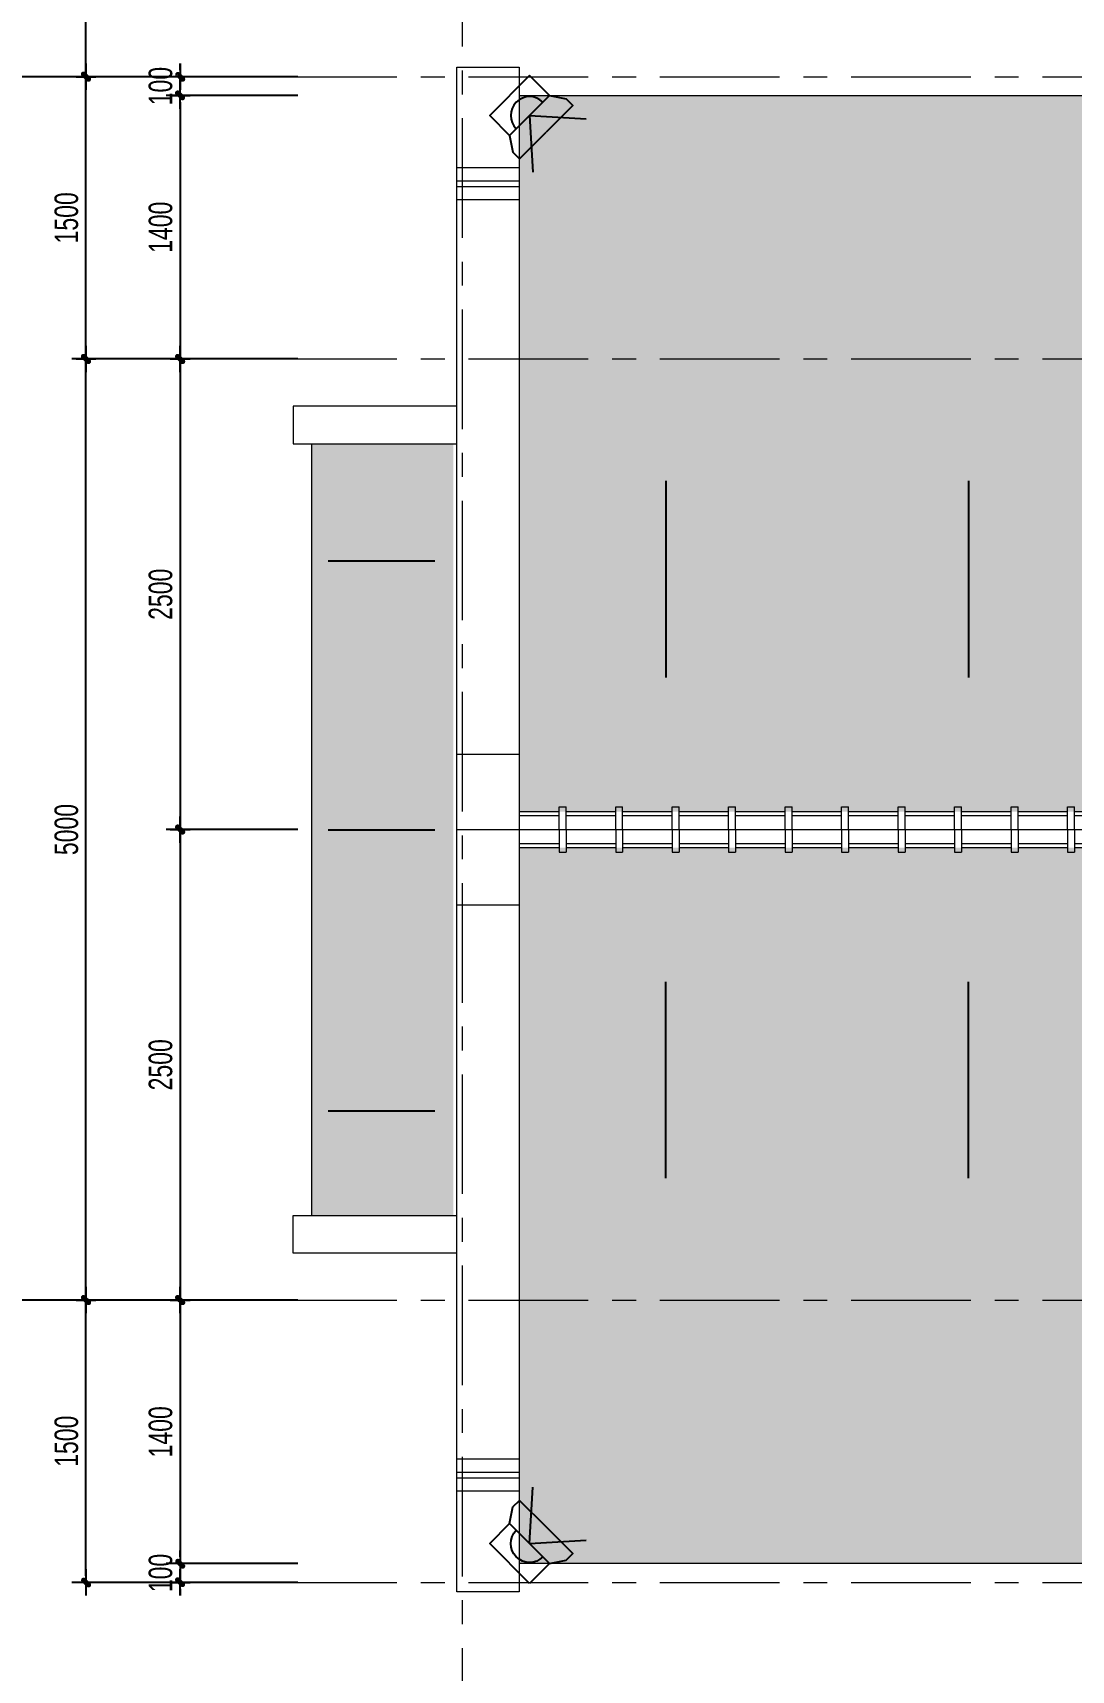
# Model space of a CAD drawing. Header units: inches. Extents: x 88947 to 296847, y 35049 to 161062.
# Drawn here: x 94979 to 100494, y 42238 to 50938 of the extents above; entities that cross this region are included whole.
import ezdxf
from ezdxf.xclip import XClip

# ---------------------------------------------------------------- set-up
doc = ezdxf.new("R2010")
doc.units = ezdxf.units.IN
doc.header["$MEASUREMENT"] = 0
doc.header["$XCLIPFRAME"] = 0
doc.header["$PDMODE"] = 1
doc.linetypes.add('ACAD_ISO03W100', pattern=[30, 12, -18])
doc.linetypes.add('CENTER', pattern=[50.8, 31.75, -6.35, 6.35, -6.35])
for name, color, linetype, lineweight in [('A-Dims', 145, 'Continuous', 25), ('CUA', 42, 'Continuous', 20), ('DIM', 7, 'Continuous', 25), ('DO', 4, 'Continuous', 25), ('HACTH', 8, 'Continuous', 5), ('NETMANH', 192, 'Continuous', 18), ('netthay', 254, 'Continuous', 25), ('THAY', 3, 'Continuous', 18), ('TRUC', 252, 'ACAD_ISO03W100', 13)]:
    doc.layers.add(name, color=color, linetype=linetype, lineweight=lineweight)
doc.styles.add('VNI-HELVE-CONDENSE', font='VNARIAL.TTF', dxfattribs={"width": 0.7})
doc.dimstyles.new('TAS-100', dxfattribs={"dimscale": 50, "dimtxt": 2.5, "dimasz": 0.7, "dimexe": 1.5, "dimexo": 1.5, "dimgap": 0.8, "dimtad": 1, "dimdec": 0, "dimzin": 3, "dimdsep": 46, "dimtxsty": 'VNI-HELVE-CONDENSE', "dimblk": 'TICK', "dimcen": 2.5, "dimclrt": 71, "dimazin": 2, "dimtfac": 0.75, "dimtdec": 0, "dimtix": 1, "dimtmove": 2, "dimatfit": 2, "dimldrblk": 'TICK123', "dimfxl": 1.5, "dimtolj": 1, "dimtzin": 0, "dimarcsym": 0})
doc.dimstyles.new('TL 100', dxfattribs={"dimscale": 100, "dimtxt": 1.25, "dimasz": 0.5, "dimexe": 1, "dimexo": 1, "dimgap": 0.5, "dimtad": 1, "dimdec": 0, "dimzin": 3, "dimdsep": 46, "dimtxsty": 'VNI-HELVE-CONDENSE', "dimblk": 'DOT', "dimcen": 2, "dimclrt": 7, "dimazin": 2, "dimtfac": 0.75, "dimtdec": 0, "dimtix": 1, "dimtmove": 2, "dimatfit": 2, "dimfxl": 1.5, "dimtolj": 1, "dimtzin": 0, "dimarcsym": 0})

# ---------------------------------------------------------------- blocks, each defined once
blk = doc.blocks.new('TICK')
at = {"layer": 'A-Dims', "color": 1}
for p, q in [((-2, 0), (2, 0)), ((0, 1.5), (0, -1.5))]:
    blk.add_line(p, q, dxfattribs=at)
at = {"layer": 'A-Dims', "color": 1, "const_width": 0.788}
blk.add_lwpolyline([(-0.33, -0.35), (0.38, 0.38)], dxfattribs=at)
at = {"layer": 'A-Dims', "color": 1, "const_width": 0.394}
for points in [[(0.24, 0.52, -0.414214), (0.52, 0.52, -1)], [(0.52, 0.52, -0.414214), (0.52, 0.24, -1)], [(-0.47, -0.21, 0.414214), (-0.47, -0.49, 1)], [(-0.47, -0.49, 0.414214), (-0.19, -0.49, 1)]]:
    blk.add_lwpolyline(points, format="xyb", dxfattribs=at)
blk = doc.blocks.new('*D3306')
at = {"layer": 'Defpoints', "color": 0}
for p in [(95261.3, 44204.7), (96461.3, 44204.7), (96461.3, 42704.7)]:
    blk.add_point(p, dxfattribs=at)
at = {"layer": 'DIM', "color": 0, "lineweight": -2}
for p, q in [((96386.3, 44204.7), (95186.3, 44204.7)), ((95261.3, 42739.7), (95261.3, 44169.7)), ((96386.3, 42704.7), (95186.3, 42704.7))]:
    blk.add_line(p, q, dxfattribs=at)
at = {"layer": 'DIM', "color": 0, "lineweight": -2, "xscale": 35, "yscale": 35, "zscale": 35}
for p, rotation in [((95261.3, 44204.7), 90), ((95261.3, 42704.7), 270)]:
    blk.add_blockref('TICK', p, dxfattribs=dict(at, rotation=rotation))
at = {"layer": 'DIM', "color": 71, "insert": (95157.6, 43454.7), "char_height": 125, "attachment_point": 5, "rotation": 90, "style": 'VNI-HELVE-CONDENSE'}
blk.add_mtext('\\A1;1500', dxfattribs=at)
blk = doc.blocks.new('TICK123')
at = {"layer": 'A-Dims', "color": 1}
blk.add_lwpolyline([(0.05, 0, 0, 0.84, 0), (-2.11, 0, 8.4, 8.4, 0)], format="xyseb", dxfattribs=at)
blk = doc.blocks.new('*D3307')
at = {"layer": 'Defpoints', "color": 0}
for p in [(95261.3, 49204.7), (96461.3, 49204.7), (96461.3, 44204.7)]:
    blk.add_point(p, dxfattribs=at)
at = {"layer": 'DIM', "color": 0, "lineweight": -2}
for p, q in [((96386.3, 49204.7), (95186.3, 49204.7)), ((95261.3, 44239.7), (95261.3, 49169.7)), ((96386.3, 44204.7), (95186.3, 44204.7))]:
    blk.add_line(p, q, dxfattribs=at)
at = {"layer": 'DIM', "color": 0, "lineweight": -2, "xscale": 35, "yscale": 35, "zscale": 35}
for p, rotation in [((95261.3, 49204.7), 90), ((95261.3, 44204.7), 270)]:
    blk.add_blockref('TICK', p, dxfattribs=dict(at, rotation=rotation))
at = {"layer": 'DIM', "color": 71, "insert": (95157.6, 46704.7), "char_height": 125, "attachment_point": 5, "rotation": 90, "style": 'VNI-HELVE-CONDENSE'}
blk.add_mtext('\\A1;5000', dxfattribs=at)
blk = doc.blocks.new('*D3308')
at = {"layer": 'Defpoints', "color": 0}
for p in [(95261.3, 50704.7), (96461.3, 50704.7), (96461.3, 49204.7)]:
    blk.add_point(p, dxfattribs=at)
at = {"layer": 'DIM', "color": 0, "lineweight": -2}
for p, q in [((96386.3, 50704.7), (95186.3, 50704.7)), ((95261.3, 49239.7), (95261.3, 50669.7)), ((96386.3, 49204.7), (95186.3, 49204.7))]:
    blk.add_line(p, q, dxfattribs=at)
at = {"layer": 'DIM', "color": 0, "lineweight": -2, "xscale": 35, "yscale": 35, "zscale": 35}
for p, rotation in [((95261.3, 50704.7), 90), ((95261.3, 49204.7), 270)]:
    blk.add_blockref('TICK', p, dxfattribs=dict(at, rotation=rotation))
at = {"layer": 'DIM', "color": 71, "insert": (95157.6, 49954.7), "char_height": 125, "attachment_point": 5, "rotation": 90, "style": 'VNI-HELVE-CONDENSE'}
blk.add_mtext('\\A1;1500', dxfattribs=at)
blk = doc.blocks.new('*D3309')
at = {"layer": 'Defpoints', "color": 0}
for p in [(94761.3, 50704.7), (96461.3, 50704.7), (96461.3, 44204.7)]:
    blk.add_point(p, dxfattribs=at)
at = {"layer": 'DIM', "color": 0, "lineweight": -2}
for p, q in [((96386.3, 50704.7), (94686.3, 50704.7)), ((94761.3, 44239.7), (94761.3, 50669.7)), ((96386.3, 44204.7), (94686.3, 44204.7))]:
    blk.add_line(p, q, dxfattribs=at)
at = {"layer": 'DIM', "color": 0, "lineweight": -2, "xscale": 35, "yscale": 35, "zscale": 35}
for p, rotation in [((94761.3, 50704.7), 90), ((94761.3, 44204.7), 270)]:
    blk.add_blockref('TICK', p, dxfattribs=dict(at, rotation=rotation))
at = {"layer": 'DIM', "color": 71, "insert": (94657.6, 47454.7), "char_height": 125, "attachment_point": 5, "rotation": 90, "style": 'VNI-HELVE-CONDENSE'}
blk.add_mtext('\\A1;6500', dxfattribs=at)
blk = doc.blocks.new('_Dot')
at = {"layer": 'netthay', "color": 0, "lineweight": -2}
blk.add_line((-0.5, 0), (-1, 0), dxfattribs=at)
at = {"layer": 'netthay', "color": 0, "const_width": 0.5}
blk.add_lwpolyline([(-0.25, 0, 1), (0.25, 0, 1)], format="xyb", close=True, dxfattribs=at)
blk = doc.blocks.new('*D3310')
at = {"layer": 'Defpoints', "color": 0}
for p in [(96461.3, 50604.7), (95761.3, 49204.7), (96461.3, 49204.7)]:
    blk.add_point(p, dxfattribs=at)
at = {"layer": 'DIM', "color": 0, "lineweight": -2}
for p, q in [((96386.3, 50604.7), (95686.3, 50604.7)), ((95761.3, 50569.7), (95761.3, 49239.7)), ((96386.3, 49204.7), (95686.3, 49204.7))]:
    blk.add_line(p, q, dxfattribs=at)
at = {"layer": 'DIM', "color": 0, "lineweight": -2, "xscale": 35, "yscale": 35, "zscale": 35}
for p, rotation in [((95761.3, 50604.7), 90), ((95761.3, 49204.7), 270)]:
    blk.add_blockref('TICK', p, dxfattribs=dict(at, rotation=rotation))
at = {"layer": 'DIM', "color": 71, "insert": (95657.6, 49904.7), "char_height": 125, "attachment_point": 5, "rotation": 90, "style": 'VNI-HELVE-CONDENSE'}
blk.add_mtext('\\A1;1400', dxfattribs=at)
blk = doc.blocks.new('*D3311')
at = {"layer": 'Defpoints', "color": 0}
for p in [(96461.3, 49204.7), (95761.3, 46704.7), (96461.3, 46704.7)]:
    blk.add_point(p, dxfattribs=at)
at = {"layer": 'DIM', "color": 0, "lineweight": -2}
for p, q in [((96386.3, 49204.7), (95686.3, 49204.7)), ((95761.3, 49169.7), (95761.3, 46739.7)), ((96386.3, 46704.7), (95686.3, 46704.7))]:
    blk.add_line(p, q, dxfattribs=at)
at = {"layer": 'DIM', "color": 0, "lineweight": -2, "xscale": 35, "yscale": 35, "zscale": 35}
for p, rotation in [((95761.3, 49204.7), 90), ((95761.3, 46704.7), 270)]:
    blk.add_blockref('TICK', p, dxfattribs=dict(at, rotation=rotation))
at = {"layer": 'DIM', "color": 71, "insert": (95657.6, 47954.7), "char_height": 125, "attachment_point": 5, "rotation": 90, "style": 'VNI-HELVE-CONDENSE'}
blk.add_mtext('\\A1;2500', dxfattribs=at)
blk = doc.blocks.new('*D3312')
at = {"layer": 'Defpoints', "color": 0}
for p in [(96461.3, 46704.7), (95761.3, 44204.7), (96461.3, 44204.7)]:
    blk.add_point(p, dxfattribs=at)
at = {"layer": 'DIM', "color": 0, "lineweight": -2}
for p, q in [((96386.3, 46704.7), (95686.3, 46704.7)), ((95761.3, 46669.7), (95761.3, 44239.7)), ((96386.3, 44204.7), (95686.3, 44204.7))]:
    blk.add_line(p, q, dxfattribs=at)
at = {"layer": 'DIM', "color": 0, "lineweight": -2, "xscale": 35, "yscale": 35, "zscale": 35}
for p, rotation in [((95761.3, 46704.7), 90), ((95761.3, 44204.7), 270)]:
    blk.add_blockref('TICK', p, dxfattribs=dict(at, rotation=rotation))
at = {"layer": 'DIM', "color": 71, "insert": (95657.6, 45454.7), "char_height": 125, "attachment_point": 5, "rotation": 90, "style": 'VNI-HELVE-CONDENSE'}
blk.add_mtext('\\A1;2500', dxfattribs=at)
blk = doc.blocks.new('*D3313')
at = {"layer": 'Defpoints', "color": 0}
for p in [(96461.3, 44204.7), (95761.3, 42804.7), (96461.3, 42804.7)]:
    blk.add_point(p, dxfattribs=at)
at = {"layer": 'DIM', "color": 0, "lineweight": -2}
for p, q in [((96386.3, 44204.7), (95686.3, 44204.7)), ((95761.3, 44169.7), (95761.3, 42839.7)), ((96386.3, 42804.7), (95686.3, 42804.7))]:
    blk.add_line(p, q, dxfattribs=at)
at = {"layer": 'DIM', "color": 0, "lineweight": -2, "xscale": 35, "yscale": 35, "zscale": 35}
for p, rotation in [((95761.3, 44204.7), 90), ((95761.3, 42804.7), 270)]:
    blk.add_blockref('TICK', p, dxfattribs=dict(at, rotation=rotation))
at = {"layer": 'DIM', "color": 71, "insert": (95657.6, 43504.7), "char_height": 125, "attachment_point": 5, "rotation": 90, "style": 'VNI-HELVE-CONDENSE'}
blk.add_mtext('\\A1;1400', dxfattribs=at)
blk = doc.blocks.new('*D3314')
at = {"layer": 'Defpoints', "color": 0}
for p in [(96461.3, 42804.7), (95761.3, 42704.7), (96461.3, 42704.7)]:
    blk.add_point(p, dxfattribs=at)
at = {"layer": 'DIM', "color": 0, "lineweight": -2}
for p, q in [((95761.3, 42839.7), (95761.3, 42874.7)), ((96386.3, 42804.7), (95686.3, 42804.7)), ((95761.3, 42804.7), (95761.3, 42704.7)), ((96386.3, 42704.7), (95686.3, 42704.7)), ((95761.3, 42669.7), (95761.3, 42634.7))]:
    blk.add_line(p, q, dxfattribs=at)
at = {"layer": 'DIM', "color": 0, "lineweight": -2, "xscale": 35, "yscale": 35, "zscale": 35}
for p, rotation in [((95761.3, 42804.7), 270), ((95761.3, 42704.7), 90)]:
    blk.add_blockref('TICK', p, dxfattribs=dict(at, rotation=rotation))
at = {"layer": 'DIM', "color": 71, "insert": (95657.6, 42754.7), "char_height": 125, "attachment_point": 5, "rotation": 90, "style": 'VNI-HELVE-CONDENSE'}
blk.add_mtext('\\A1;100', dxfattribs=at)
blk = doc.blocks.new('*D3355')
at = {"layer": 'Defpoints', "color": 0}
for p in [(95261.3, 52654.7), (96461.3, 52654.7), (96461.3, 50704.7)]:
    blk.add_point(p, dxfattribs=at)
at = {"layer": 'DIM', "color": 0, "lineweight": -2}
for p, q in [((96386.3, 52654.7), (95186.3, 52654.7)), ((95261.3, 50739.7), (95261.3, 52619.7)), ((96386.3, 50704.7), (95186.3, 50704.7))]:
    blk.add_line(p, q, dxfattribs=at)
at = {"layer": 'DIM', "color": 0, "lineweight": -2, "xscale": 35, "yscale": 35, "zscale": 35}
for p, rotation in [((95261.3, 52654.7), 90), ((95261.3, 50704.7), 270)]:
    blk.add_blockref('TICK', p, dxfattribs=dict(at, rotation=rotation))
at = {"layer": 'DIM', "color": 71, "insert": (95157.6, 51679.7), "char_height": 125, "attachment_point": 5, "rotation": 90, "style": 'VNI-HELVE-CONDENSE'}
blk.add_mtext('\\A1;1950', dxfattribs=at)
blk = doc.blocks.new('*D3356')
at = {"layer": 'Defpoints', "color": 0}
for p in [(94761.3, 52654.7), (96461.3, 52654.7), (96461.3, 50704.7)]:
    blk.add_point(p, dxfattribs=at)
at = {"layer": 'DIM', "color": 0, "lineweight": -2}
for p, q in [((96386.3, 52654.7), (94686.3, 52654.7)), ((94761.3, 50739.7), (94761.3, 52619.7)), ((96386.3, 50704.7), (94686.3, 50704.7))]:
    blk.add_line(p, q, dxfattribs=at)
at = {"layer": 'DIM', "color": 0, "lineweight": -2, "xscale": 35, "yscale": 35, "zscale": 35}
for p, rotation in [((94761.3, 52654.7), 90), ((94761.3, 50704.7), 270)]:
    blk.add_blockref('TICK', p, dxfattribs=dict(at, rotation=rotation))
at = {"layer": 'DIM', "color": 71, "insert": (94657.6, 51679.7), "char_height": 125, "attachment_point": 5, "rotation": 90, "style": 'VNI-HELVE-CONDENSE'}
blk.add_mtext('\\A1;1950', dxfattribs=at)
blk = doc.blocks.new('*D3357')
at = {"layer": 'Defpoints', "color": 0}
for p in [(95761.3, 50704.7), (96461.3, 50704.7), (96461.3, 50604.7)]:
    blk.add_point(p, dxfattribs=at)
at = {"layer": 'DIM', "color": 0, "lineweight": -2}
for p, q in [((95761.3, 50739.7), (95761.3, 50774.7)), ((96386.3, 50704.7), (95686.3, 50704.7)), ((95761.3, 50604.7), (95761.3, 50704.7)), ((96386.3, 50604.7), (95686.3, 50604.7)), ((95761.3, 50569.7), (95761.3, 50534.7))]:
    blk.add_line(p, q, dxfattribs=at)
at = {"layer": 'DIM', "color": 0, "lineweight": -2, "xscale": 35, "yscale": 35, "zscale": 35}
for p, rotation in [((95761.3, 50704.7), 270), ((95761.3, 50604.7), 90)]:
    blk.add_blockref('TICK', p, dxfattribs=dict(at, rotation=rotation))
at = {"layer": 'DIM', "color": 71, "insert": (95657.6, 50654.7), "char_height": 125, "attachment_point": 5, "rotation": 90, "style": 'VNI-HELVE-CONDENSE'}
blk.add_mtext('\\A1;100', dxfattribs=at)
blk = doc.blocks.new('F')
for points in [[(0, 150), (-200, 375)], [(0, 150), (200, 375)], [(-150, 150), (-200, 225), (-200, 275), (0, 275)], [(150, 150), (200, 225), (200, 275), (0, 275)]]:
    blk.add_lwpolyline(points)
blk.add_lwpolyline([(-150, 0), (150, 0), (150, 150), (-150, 150)], close=True)
blk.add_arc((0, 150), 100, 180, 0)
blk = doc.blocks.new('A$C09B9215A')
at = {"layer": 'HACTH'}
h = blk.add_hatch(dxfattribs=at)
h.set_pattern_fill('TILE_02', color=256, scale=100, style=0, pattern_type=2)
h.set_pattern_definition([(0, (-6062.74, -5884.59), (200, 100), [25, -175]), (0, (-6062.74, -5872.09), (200, 100), [25, -75]), (0, (-5962.74, -5859.59), (200, 100), [25, -175]), (0, (-6112.74, -5922.09), (200, 100), [12.5, -100, 12.5, -75]), (45, (-6100.24, -5897.09), (0, 100), [17.6777, -265.165]), (45, (-6112.74, -5859.59), (0, 100), [12.63, -270.2127]), (45, (-6112.74, -5847.09), (0, 100), [15.15, -267.6927]), (135, (-5987.74, -5847.09), (0, 100), [15.15, -267.6927]), (135, (-5987.74, -5859.59), (0, 100), [12.63, -270.2127]), (135, (-6000.24, -5897.09), (0, 100), [17.6777, -265.165]), (26.565, (-6087.74, -5897.09), (5e-05, 100), [27.951, -195.656]), (26.565, (-6087.74, -5884.59), (5e-05, 100), [27.951, -195.656]), (26.565, (-6137.74, -5872.09), (5e-05, 100), [27.951, -195.656]), (26.565, (-6137.74, -5859.59), (5e-05, 100), [27.951, -195.656]), (63.4349, (-6112.742, -5922.093), (-5e-05, 100), [27.951, -419.2627]), (63.4349, (-6100.242, -5922.093), (-5e-05, 100), [27.951, -419.2627]), (116.565, (-6000.242, -5922.093), (5e-05, 100), [27.951, -419.2627]), (116.565, (-5987.742, -5922.093), (5e-05, 100), [27.951, -419.2627]), (153.435, (-6012.74, -5897.09), (-5e-05, 100), [27.951, -195.656]), (153.435, (-6012.74, -5884.59), (-5e-05, 100), [27.951, -195.656]), (153.435, (-5962.74, -5872.09), (-5e-05, 100), [27.951, -195.656]), (153.435, (-5962.74, -5859.59), (-5e-05, 100), [27.951, -195.656]), (82.87498, (-6112.742, -5922.093), (-2.5e-05, 100.000016), [100.7782, -1511.6733]), (97.12502, (-5987.742, -5922.093), (2.5e-05, 100.000016), [100.7782, -1511.6733])])
h.paths.add_polyline_path([(-2787.2, -2538.2), (-2987.2, -2538.2), (-2987.2, -2888.2), (-2837.2, -2888.2), (-2837.2, -3038.2), (-2287.2, -3038.2)])
h.paths.add_polyline_path([(-6187.2, -3938.2), (-6187.2, -6342.5), (-3137.2, -6342.5), (-3137.2, -3938.2)])
h.paths.add_polyline_path([(-6187.2, -2538.2), (-6187.2, -3938.2), (-3137.2, -3938.2), (-3137.2, -2888.2), (-2987.2, -2888.2), (-2987.2, -2538.2)])
h = blk.add_hatch(dxfattribs=at)
h.set_pattern_fill('TILE_02', color=256, scale=100, angle=90, style=0, pattern_type=2)
h.set_pattern_definition([(90, (-6695.14, 80222.3), (-100, 200), [25, -175]), (90, (-6707.64, 80222.3), (-100, 200), [25, -75]), (90, (-6720.14, 80322.3), (-100, 200), [25, -175]), (90, (-6657.64, 80172.3), (-100, 200), [12.5, -100, 12.5, -75]), (135, (-6682.64, 80184.8), (-100.00003, 6e-15), [17.6777, -265.165]), (135, (-6720.14, 80172.3), (-100.00003, 6e-15), [12.63, -270.2127]), (135, (-6732.64, 80172.3), (-100.00003, 6e-15), [15.15, -267.6927]), (225, (-6732.64, 80297.3), (-100.00003, 6e-15), [15.15, -267.6927]), (225, (-6720.14, 80297.3), (-100.00003, 6e-15), [12.63, -270.2127]), (225, (-6682.64, 80284.8), (-100.00003, 6e-15), [17.6777, -265.165]), (116.56505, (-6682.64, 80197.3), (-100, 4.5e-05), [27.9509, -195.6559]), (116.56505, (-6695.14, 80197.3), (-100, 4.5e-05), [27.9509, -195.6559]), (116.56505, (-6707.64, 80147.3), (-100, 4.5e-05), [27.9509, -195.6559]), (116.56505, (-6720.14, 80147.3), (-100, 4.5e-05), [27.9509, -195.6559]), (153.43495, (-6657.64, 80172.297), (-100, -4.5e-05), [27.9509, -419.2627]), (153.43495, (-6657.64, 80184.797), (-100, -4.5e-05), [27.9509, -419.2627]), (206.56505, (-6657.64, 80284.797), (-100, 4.5e-05), [27.9509, -419.2627]), (206.56505, (-6657.64, 80297.297), (-100, 4.5e-05), [27.9509, -419.2627]), (243.43495, (-6682.64, 80272.3), (-100, -4.5e-05), [27.9509, -195.6559]), (243.43495, (-6695.14, 80272.3), (-100, -4.5e-05), [27.9509, -195.6559]), (243.43495, (-6707.64, 80322.3), (-100, -4.5e-05), [27.9509, -195.6559]), (243.43495, (-6720.14, 80322.3), (-100, -4.5e-05), [27.9509, -195.6559]), (172.874984, (-6657.64, 80172.297), (-100.0000155, -2.54e-05), [100.7782, -1511.6733]), (187.125016, (-6657.64, 80297.297), (-100.0000155, 2.54e-05), [100.7782, -1511.6733])])
h.paths.add_polyline_path([(-6537.2, -8488.2), (-6537.2, -4388.2), (-7287.2, -4388.2), (-7287.2, -8488.2)])
h = blk.add_hatch(dxfattribs=at)
h.set_pattern_fill('TILE_02', color=256, scale=100, style=0, pattern_type=2)
h.set_pattern_definition([(0, (-6062.74, -9880.22), (200, 100), [25, -175]), (0, (-6062.74, -9867.72), (200, 100), [25, -75]), (0, (-5962.74, -9855.22), (200, 100), [25, -175]), (0, (-6112.74, -9917.72), (200, 100), [12.5, -100, 12.5, -75]), (45, (-6100.24, -9892.725), (0, 100), [17.6777, -265.165]), (45, (-6112.74, -9855.225), (0, 100), [12.63, -270.2127]), (45, (-6112.74, -9842.725), (0, 100), [15.15, -267.6927]), (135, (-5987.74, -9842.725), (0, 100), [15.15, -267.6927]), (135, (-5987.74, -9855.225), (0, 100), [12.63, -270.2127]), (135, (-6000.24, -9892.725), (0, 100), [17.6777, -265.165]), (26.565, (-6087.74, -9892.725), (5e-05, 100), [27.951, -195.656]), (26.565, (-6087.74, -9880.225), (5e-05, 100), [27.951, -195.656]), (26.565, (-6137.74, -9867.725), (5e-05, 100), [27.951, -195.656]), (26.565, (-6137.74, -9855.225), (5e-05, 100), [27.951, -195.656]), (63.4349, (-6112.742, -9917.725), (-5e-05, 100), [27.951, -419.2627]), (63.4349, (-6100.242, -9917.725), (-5e-05, 100), [27.951, -419.2627]), (116.565, (-6000.242, -9917.725), (5e-05, 100), [27.951, -419.2627]), (116.565, (-5987.742, -9917.725), (5e-05, 100), [27.951, -419.2627]), (153.435, (-6012.74, -9892.725), (-5e-05, 100), [27.951, -195.656]), (153.435, (-6012.74, -9880.225), (-5e-05, 100), [27.951, -195.656]), (153.435, (-5962.74, -9867.725), (-5e-05, 100), [27.951, -195.656]), (153.435, (-5962.74, -9855.225), (-5e-05, 100), [27.951, -195.656]), (82.87498, (-6112.742, -9917.725), (-2.5e-05, 100.000016), [100.7782, -1511.6733]), (97.12502, (-5987.742, -9917.725), (2.5e-05, 100.000016), [100.7782, -1511.6733])])
h.paths.add_polyline_path([(-2987.2, -10138.2), (-2587.2, -10138.2), (-2287.2, -9838.2), (-2837.2, -9838.2), (-2837.2, -9988.2), (-2987.2, -9988.2)])
h.paths.add_polyline_path([(-6187.2, -6533.8), (-6187.2, -8938.2), (-3137.2, -8938.2), (-3137.2, -6533.8)])
h.paths.add_polyline_path([(-6187.2, -8938.2), (-6187.2, -10338.2), (-2987.2, -10338.2), (-2987.2, -9988.2), (-3137.2, -9988.2), (-3137.2, -8938.2)])
blk = doc.blocks.new('A$C02956A0F')
at = {"layer": 'THAY'}
for p, q in [((0, 95.6), (263, 95.6)), ((263, 0), (263, 120.3)), ((263, 120.3), (300, 120.3)), ((300, 95.6), (563, 95.6)), ((563, 0), (563, 120.3)), ((563, 120.3), (600, 120.3)), ((600, 95.6), (863, 95.6)), ((863, 0), (863, 120.3)), ((863, 120.3), (900, 120.3)), ((900, 95.6), (1163, 95.6)), ((1163, 0), (1163, 120.3)), ((1163, 120.3), (1200, 120.3)), ((1200, 95.6), (1463, 95.6)), ((1463, 0), (1463, 120.3)), ((1463, 120.3), (1500, 120.3)), ((1500, 95.6), (1763, 95.6)), ((1763, 0), (1763, 120.3)), ((1763, 120.3), (1800, 120.3)), ((1800, 95.6), (2063, 95.6)), ((2063, 0), (2063, 120.3)), ((2063, 120.3), (2100, 120.3)), ((2100, 95.6), (2363, 95.6)), ((2363, 0), (2363, 120.3)), ((2363, 120.3), (2400, 120.3)), ((2400, 95.6), (2663, 95.6)), ((2663, 0), (2663, 120.3)), ((2663, 120.3), (2700, 120.3)), ((2700, 95.6), (2963, 95.6)), ((2963, 0), (2963, 120.3)), ((2963, 120.3), (3000, 120.3)), ((3000, 95.6), (3263, 95.6)), ((3263, 0), (3263, 120.3)), ((3263, 120.3), (3300, 120.3)), ((3300, 95.6), (3563, 95.6)), ((3563, 0), (3563, 120.3)), ((3563, 120.3), (3600, 120.3)), ((3600, 95.6), (3863, 95.6)), ((3863, 0), (3863, 120.3)), ((3863, 120.3), (3900, 120.3)), ((3900, 95.6), (4162.9, 95.6)), ((4162.9, 0), (4162.9, 120.3)), ((4162.9, 120.3), (4200, 120.3)), ((4200, 95.6), (4462.9, 95.6)), ((4462.9, 0), (4462.9, 120.3)), ((4462.9, 120.3), (4500, 120.3)), ((4500, 95.6), (4762.9, 95.6)), ((4762.9, 0), (4762.9, 120.3)), ((4762.9, 120.3), (4800, 120.3)), ((4800, 95.6), (5062.9, 95.6)), ((5062.9, 0), (5062.9, 120.3)), ((5062.9, 120.3), (5100, 120.3)), ((0, 73.7), (263, 73.7)), ((263, 0), (263, -120.3)), ((300, 73.7), (563, 73.7)), ((563, 0), (563, -120.3)), ((600, 73.7), (863, 73.7)), ((863, 0), (863, -120.3)), ((900, 73.7), (1163, 73.7)), ((1163, 0), (1163, -120.3)), ((1200, 73.7), (1463, 73.7)), ((1463, 0), (1463, -120.3)), ((1500, 73.7), (1763, 73.7)), ((1763, 0), (1763, -120.3)), ((1800, 73.7), (2063, 73.7)), ((2063, 0), (2063, -120.3)), ((2100, 73.7), (2363, 73.7)), ((2363, 0), (2363, -120.3)), ((2400, 73.7), (2663, 73.7)), ((2663, 0), (2663, -120.3)), ((2700, 73.7), (2963, 73.7)), ((2963, 0), (2963, -120.3)), ((3000, 73.7), (3263, 73.7)), ((3263, 0), (3263, -120.3)), ((3300, 73.7), (3563, 73.7)), ((3563, 0), (3563, -120.3)), ((3600, 73.7), (3863, 73.7)), ((3863, 0), (3863, -120.3)), ((3900, 73.7), (4162.9, 73.7)), ((4162.9, 0), (4162.9, -120.3)), ((4200, 73.7), (4462.9, 73.7)), ((4462.9, 0), (4462.9, -120.3)), ((4500, 73.7), (4762.9, 73.7)), ((4762.9, 0), (4762.9, -120.3)), ((4800, 73.7), (5062.9, 73.7)), ((5062.9, 0), (5062.9, -120.3)), ((0, -73.7), (263, -73.7)), ((300, -73.7), (563, -73.7)), ((600, -73.7), (863, -73.7)), ((900, -73.7), (1163, -73.7)), ((1200, -73.7), (1463, -73.7)), ((1500, -73.7), (1763, -73.7)), ((1800, -73.7), (2063, -73.7)), ((2100, -73.7), (2363, -73.7)), ((2400, -73.7), (2663, -73.7)), ((2700, -73.7), (2963, -73.7)), ((3000, -73.7), (3263, -73.7)), ((3300, -73.7), (3563, -73.7)), ((3600, -73.7), (3863, -73.7)), ((3900, -73.7), (4162.9, -73.7)), ((4200, -73.7), (4462.9, -73.7)), ((4500, -73.7), (4762.9, -73.7)), ((4800, -73.7), (5062.9, -73.7)), ((0, -95.6), (263, -95.6)), ((263, -120.3), (300, -120.3)), ((300, -95.6), (563, -95.6)), ((563, -120.3), (600, -120.3)), ((600, -95.6), (863, -95.6)), ((863, -120.3), (900, -120.3)), ((900, -95.6), (1163, -95.6)), ((1163, -120.3), (1200, -120.3)), ((1200, -95.6), (1463, -95.6)), ((1463, -120.3), (1500, -120.3)), ((1500, -95.6), (1763, -95.6)), ((1763, -120.3), (1800, -120.3)), ((1800, -95.6), (2063, -95.6)), ((2063, -120.3), (2100, -120.3)), ((2100, -95.6), (2363, -95.6)), ((2363, -120.3), (2400, -120.3)), ((2400, -95.6), (2663, -95.6)), ((2663, -120.3), (2700, -120.3)), ((2700, -95.6), (2963, -95.6)), ((2963, -120.3), (3000, -120.3)), ((3000, -95.6), (3263, -95.6)), ((3263, -120.3), (3300, -120.3)), ((3300, -95.6), (3563, -95.6)), ((3563, -120.3), (3600, -120.3)), ((3600, -95.6), (3863, -95.6)), ((3863, -120.3), (3900, -120.3)), ((3900, -95.6), (4162.9, -95.6)), ((4162.9, -120.3), (4200, -120.3)), ((4200, -95.6), (4462.9, -95.6)), ((4462.9, -120.3), (4500, -120.3)), ((4500, -95.6), (4762.9, -95.6)), ((4762.9, -120.3), (4800, -120.3)), ((4800, -95.6), (5062.9, -95.6)), ((5062.9, -120.3), (5100, -120.3))]:
    blk.add_line(p, q, dxfattribs=at)
for points in [[(300, 0), (300, 120.3)], [(600, 0), (600, 120.3)], [(900, 0), (900, 120.3)], [(1200, 0), (1200, 120.3)], [(1500, 0), (1500, 120.3)], [(1800, 0), (1800, 120.3)], [(2100, 0), (2100, 120.3)], [(2400, 0), (2400, 120.3)], [(2700, 0), (2700, 120.3)], [(3000, 0), (3000, 120.3)], [(3300, 0), (3300, 120.3)], [(3600, 0), (3600, 120.3)], [(3900, 0), (3900, 120.3)], [(4200, 0), (4200, 120.3)], [(4500, 0), (4500, 120.3)], [(4800, 0), (4800, 120.3)], [(5100, 0), (5100, 120.3)], [(300, 0), (300, -120.3)], [(600, 0), (600, -120.3)], [(900, 0), (900, -120.3)], [(1200, 0), (1200, -120.3)], [(1500, 0), (1500, -120.3)], [(1800, 0), (1800, -120.3)], [(2100, 0), (2100, -120.3)], [(2400, 0), (2400, -120.3)], [(2700, 0), (2700, -120.3)], [(3000, 0), (3000, -120.3)], [(3300, 0), (3300, -120.3)], [(3600, 0), (3600, -120.3)], [(3900, 0), (3900, -120.3)], [(4200, 0), (4200, -120.3)], [(4500, 0), (4500, -120.3)], [(4800, 0), (4800, -120.3)], [(5100, 0), (5100, -120.3)]]:
    blk.add_lwpolyline(points, dxfattribs=at)
blk = doc.blocks.new('A$C20782791')
at = {"layer": 'THAY'}
for points in [[(534.5, -330), (534.5, 0)], [(604.6, -330), (604.6, 0)], [(634.7, -330), (634.7, 0)], [(704.7, -330), (704.7, 0)]]:
    blk.add_lwpolyline(points, dxfattribs=at)
blk = doc.blocks.new('A$C271C7317')
at = {"layer": 'THAY'}
for points in [[(-400, 0), (-400, 330)], [(0, 0), (0, 330)], [(0, 0), (0, 330)], [(400, 0), (400, 330)]]:
    blk.add_lwpolyline(points, dxfattribs=at)
blk = doc.blocks.new('A$C295276FA')
at = {"layer": 'THAY'}
blk.add_lwpolyline([(-6230, -1930), (-5900, -1930), (-5900, -10030), (-6230, -10030)], close=True, dxfattribs=at)
for points in [[(-5900, -2080), (-2500, -2080), (-2000, -2580)], [(-6230, -3730), (-7100, -3730), (-7100, -3930), (-6230, -3930)], [(-7000, -8030), (-7000, -3930)], [(-6230, -5980), (-2850, -5980)], [(-6200, -5980), (-5900, -5980)], [(-6230, -8230), (-7100, -8230), (-7100, -8030), (-6230, -8030)], [(-2650, -9880), (-5900, -9880)]]:
    blk.add_lwpolyline(points, dxfattribs=at)
at = {"layer": 'DIM'}
ref = blk.add_blockref('A$C20782791', (-6230, -1930), dxfattribs=dict(at, xscale=-1, rotation=90))
XClip(ref).set_block_clipping_path([(408.6947065217, -787.1767095994), (1823.4300371511, 0)])
ref = blk.add_blockref('A$C271C7317', (-6230, -5980), dxfattribs=dict(at, rotation=270))
XClip(ref).set_block_clipping_path([(-617.68792489, 0), (1330.7352199849, 1108.8761342345)])
ref = blk.add_blockref('A$C20782791', (-6230, -10030), dxfattribs=dict(at, rotation=90))
XClip(ref).set_block_clipping_path([(408.6947065217, -787.1767095994), (1823.4300371511, 0)])
at = {"layer": 'NETMANH'}
ref = blk.add_blockref('A$C02956A0F', (-5950, -5980), dxfattribs=at)
XClip(ref).set_block_clipping_path([(50, -791.4669049882), (3100, 698.0130970316)])

msp = doc.modelspace()

# ---------------------------------------------------------------- linework, layer by layer
at = {"layer": 'TRUC', "linetype": 'CENTER', "ltscale": 20}
for points in [[(97261.3, 40704.7), (97261.3, 53204.7)], [(95261.3, 50704.7), (111661.3, 50704.7)], [(95261.3, 49204.7), (111661.3, 49204.7)], [(95261.3, 44204.7), (111661.3, 44204.7)], [(95261.3, 42704.7), (111661.3, 42704.7)]]:
    msp.add_lwpolyline(points, dxfattribs=at)

# ---------------------------------------------------------------- block references
at = {"layer": 'DO', "rotation": 224.9999999997052}
msp.add_blockref('F', (97511.3, 50604.7), dxfattribs=at)
at = {"layer": 'DO', "xscale": -1, "rotation": 315.0000000002948}
msp.add_blockref('F', (97511.3, 42804.7), dxfattribs=at)
at = {"layer": 'HACTH'}
msp.add_blockref('A$C09B9215A', (103748.5, 53142.8), dxfattribs=at)
at = {"layer": 'THAY'}
msp.add_blockref('A$C295276FA', (103461.3, 52684.7), dxfattribs=at)

# ---------------------------------------------------------------- dimensions: what is measured, and where the dimension line sits
at = {"layer": 'DIM'}
for base, p1, p2, picture, middle in [((94761.3, 52654.7), (96461.3, 50704.7), (96461.3, 52654.7), '*D3356', (94657.6, 51679.7)), ((95261.3, 52654.7), (96461.3, 50704.7), (96461.3, 52654.7), '*D3355', (95157.6, 51679.7)), ((94761.3, 50704.7), (96461.3, 44204.7), (96461.3, 50704.7), '*D3309', (94657.6, 47454.7)), ((95261.3, 50704.7), (96461.3, 49204.7), (96461.3, 50704.7), '*D3308', (95157.6, 49954.7)), ((95761.3, 50704.7), (96461.3, 50604.7), (96461.3, 50704.7), '*D3357', (95657.6, 50654.7)), ((95761.3, 49204.7), (96461.3, 50604.7), (96461.3, 49204.7), '*D3310', (95657.6, 49904.7)), ((95261.3, 49204.7), (96461.3, 44204.7), (96461.3, 49204.7), '*D3307', (95157.6, 46704.7)), ((95761.3, 46704.7), (96461.3, 49204.7), (96461.3, 46704.7), '*D3311', (95657.6, 47954.7)), ((95761.3, 44204.7), (96461.3, 46704.7), (96461.3, 44204.7), '*D3312', (95657.6, 45454.7)), ((95261.3, 44204.7), (96461.3, 42704.7), (96461.3, 44204.7), '*D3306', (95157.6, 43454.7)), ((95761.3, 42804.7), (96461.3, 44204.7), (96461.3, 42804.7), '*D3313', (95657.6, 43504.7)), ((95761.3, 42704.7), (96461.3, 42804.7), (96461.3, 42704.7), '*D3314', (95657.6, 42754.7))]:
    dim = msp.add_linear_dim(base=base, p1=p1, p2=p2, angle=90, dimstyle='TAS-100', dxfattribs=at)
    dim.commit()
    dim.dimension.update_dxf_attribs({"geometry": picture, "text_midpoint": middle})

# ---------------------------------------------------------------- leaders
at = {"layer": 'CUA'}
for points in [[(98340.2, 48557.7), (98340.2, 47513.1)], [(99947.7, 48557.7), (99947.7, 47513.1)], [(96547.7, 48133.1), (97114.1, 48133.1)], [(96547.7, 46702.3), (97114.1, 46702.3)], [(98340.2, 44851.7), (98340.2, 45896.2)], [(99947.7, 44851.7), (99947.7, 45896.2)], [(96547.7, 45209.9), (97114.1, 45209.9)]]:
    msp.add_leader(points, dimstyle='TL 100', override={"dimasz": 1.5, "dimgap": 0.5, "dimtad": 0}, dxfattribs=at)

doc.saveas('drawing.dxf')
